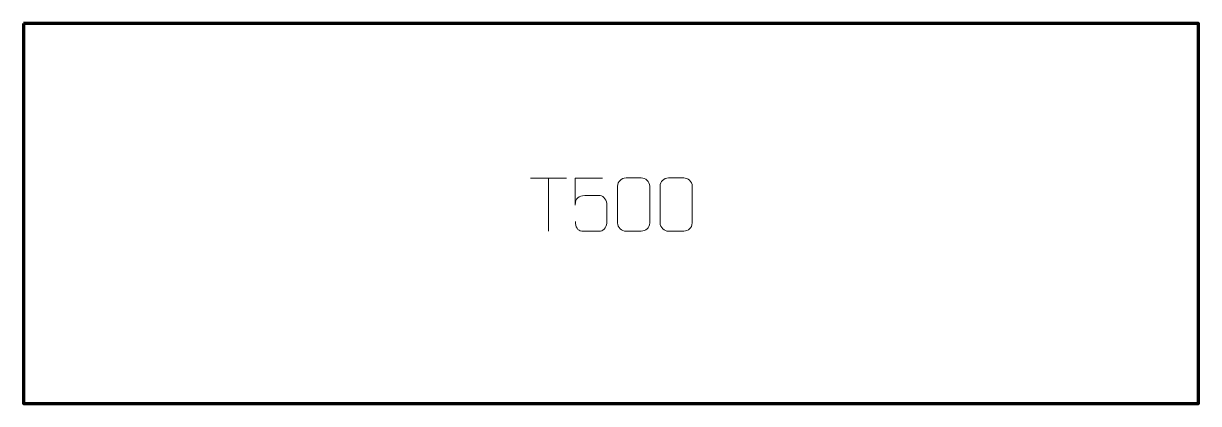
# Model space of a CAD drawing. Header units: millimetres. Extents: x 1361 to 1913, y 226 to 405.
import ezdxf

# ---------------------------------------------------------------- set-up
doc = ezdxf.new("R2010")
doc.units = ezdxf.units.MM
doc.header["$MEASUREMENT"] = 0
doc.layers.add('layer 1', color=7, linetype='Continuous')

msp = doc.modelspace()

# ---------------------------------------------------------------- linework, layer by layer
at = {"layer": 'layer 1', "color": 242, "lineweight": 158}
msp.add_open_spline([(1360.9749, 404.9897), (1360.9749, 404.9897), (1912.644, 404.9897), (1912.644, 404.9897), (1912.644, 404.9897), (1912.644, 404.9897), (1912.6207, 226.43), (1912.6207, 226.43), (1912.6207, 226.43), (1912.6207, 226.43), (1361.0514, 226.4898), (1361.0514, 226.4898), (1361.0514, 226.4898), (1361.0514, 226.4898), (1360.9749, 404.9897), (1360.9749, 404.9897)], degree=3, knots=[0, 0, 0, 0, 0.2, 0.2, 0.2, 0.2, 0.4, 0.4, 0.4, 0.4, 0.6, 0.6, 0.6, 0.6, 1, 1, 1, 1], dxfattribs=at)
at = {"layer": 'layer 1', "color": 142, "lineweight": 9}
for points in [[(1599.0017, 332.3519), (1599.0017, 332.3519), (1615.9701, 332.3519), (1615.9701, 332.3519)], [(1607.4861, 307.4495), (1607.4861, 307.4495), (1607.4861, 332.3755), (1607.4861, 332.3755)]]:
    msp.add_open_spline(points, degree=3, dxfattribs=at)
for points, knots in [([(1632.8519, 332.3535), (1632.8519, 332.3535), (1620.0145, 332.3535), (1620.0145, 332.3535), (1620.0145, 332.3535), (1620.0147, 328.1275), (1620.0147, 323.9013), (1620.0145, 319.6748), (1620.0145, 319.6748), (1620.0142, 322.9812), (1621.6433, 324.0519), (1624.4523, 324.1123), (1624.4523, 324.1123), (1626.8891, 324.1126), (1629.3259, 324.1126), (1631.7625, 324.1123), (1631.7625, 324.1123), (1633.4104, 324.1191), (1634.8837, 321.7412), (1634.9122, 319.6748), (1634.9122, 319.6748), (1634.9119, 317.0903), (1634.9119, 314.5056), (1634.9122, 311.9208), (1634.9122, 311.9208), (1634.9583, 309.9636), (1633.4606, 307.53), (1631.8364, 307.4716), (1631.8364, 307.4716), (1629.8821, 307.4718), (1624.9926, 307.4718), (1623.0377, 307.4716), (1623.0377, 307.4716), (1621.1943, 307.4627), (1620.0884, 309.4253), (1620.0676, 311.9737)], [0, 0, 0, 0, 0.1, 0.1, 0.1, 0.1, 0.2, 0.2, 0.2, 0.2, 0.3, 0.3, 0.3, 0.3, 0.4, 0.4, 0.4, 0.4, 0.5, 0.5, 0.5, 0.5, 0.6, 0.6, 0.6, 0.6, 0.7, 0.7, 0.7, 0.7, 0.8, 0.8, 0.8, 0.8, 1, 1, 1, 1]), ([(1643.8649, 332.3979), (1646.2284, 332.3979), (1648.5923, 332.3979), (1650.9562, 332.3979), (1650.9562, 332.3979), (1652.9345, 332.4335), (1654.9583, 330.9409), (1654.9854, 328.5015), (1654.9854, 328.5015), (1654.985, 322.7504), (1654.985, 316.999), (1654.9854, 311.2472), (1654.9854, 311.2472), (1654.8433, 308.9221), (1653.1389, 307.4415), (1650.9562, 307.4306), (1650.9562, 307.4306), (1648.5864, 307.431), (1646.2166, 307.431), (1643.8473, 307.4306), (1643.8473, 307.4306), (1641.8909, 307.3252), (1639.8868, 309.211), (1639.8981, 311.2298), (1639.8981, 311.2298), (1639.8985, 317.004), (1639.8985, 322.7778), (1639.8981, 328.5513), (1639.8981, 328.5513), (1639.9024, 330.6909), (1641.6775, 332.4115), (1643.8649, 332.3979)], [0, 0, 0, 0, 0.11111111, 0.11111111, 0.11111111, 0.11111111, 0.22222222, 0.22222222, 0.22222222, 0.22222222, 0.33333333, 0.33333333, 0.33333333, 0.33333333, 0.44444444, 0.44444444, 0.44444444, 0.44444444, 0.55555556, 0.55555556, 0.55555556, 0.55555556, 0.66666667, 0.66666667, 0.66666667, 0.66666667, 0.77777778, 0.77777778, 0.77777778, 0.77777778, 1, 1, 1, 1]), ([(1663.8428, 332.3979), (1666.2063, 332.3979), (1668.5702, 332.3979), (1670.9341, 332.3979), (1670.9341, 332.3979), (1672.9124, 332.4335), (1674.9362, 330.9409), (1674.9632, 328.5015), (1674.9632, 328.5015), (1674.9628, 322.7504), (1674.9628, 316.999), (1674.9632, 311.2472), (1674.9632, 311.2472), (1674.8212, 308.9221), (1673.1167, 307.4415), (1670.9341, 307.4306), (1670.9341, 307.4306), (1668.5643, 307.431), (1666.1945, 307.431), (1663.8251, 307.4306), (1663.8251, 307.4306), (1661.8688, 307.3252), (1659.8646, 309.211), (1659.876, 311.2298), (1659.876, 311.2298), (1659.8764, 317.004), (1659.8764, 322.7778), (1659.876, 328.5513), (1659.876, 328.5513), (1659.8803, 330.6909), (1661.6554, 332.4115), (1663.8428, 332.3979)], [0, 0, 0, 0, 0.11111111, 0.11111111, 0.11111111, 0.11111111, 0.22222222, 0.22222222, 0.22222222, 0.22222222, 0.33333333, 0.33333333, 0.33333333, 0.33333333, 0.44444444, 0.44444444, 0.44444444, 0.44444444, 0.55555556, 0.55555556, 0.55555556, 0.55555556, 0.66666667, 0.66666667, 0.66666667, 0.66666667, 0.77777778, 0.77777778, 0.77777778, 0.77777778, 1, 1, 1, 1])]:
    msp.add_open_spline(points, degree=3, knots=knots, dxfattribs=at)

doc.saveas('drawing.dxf')
